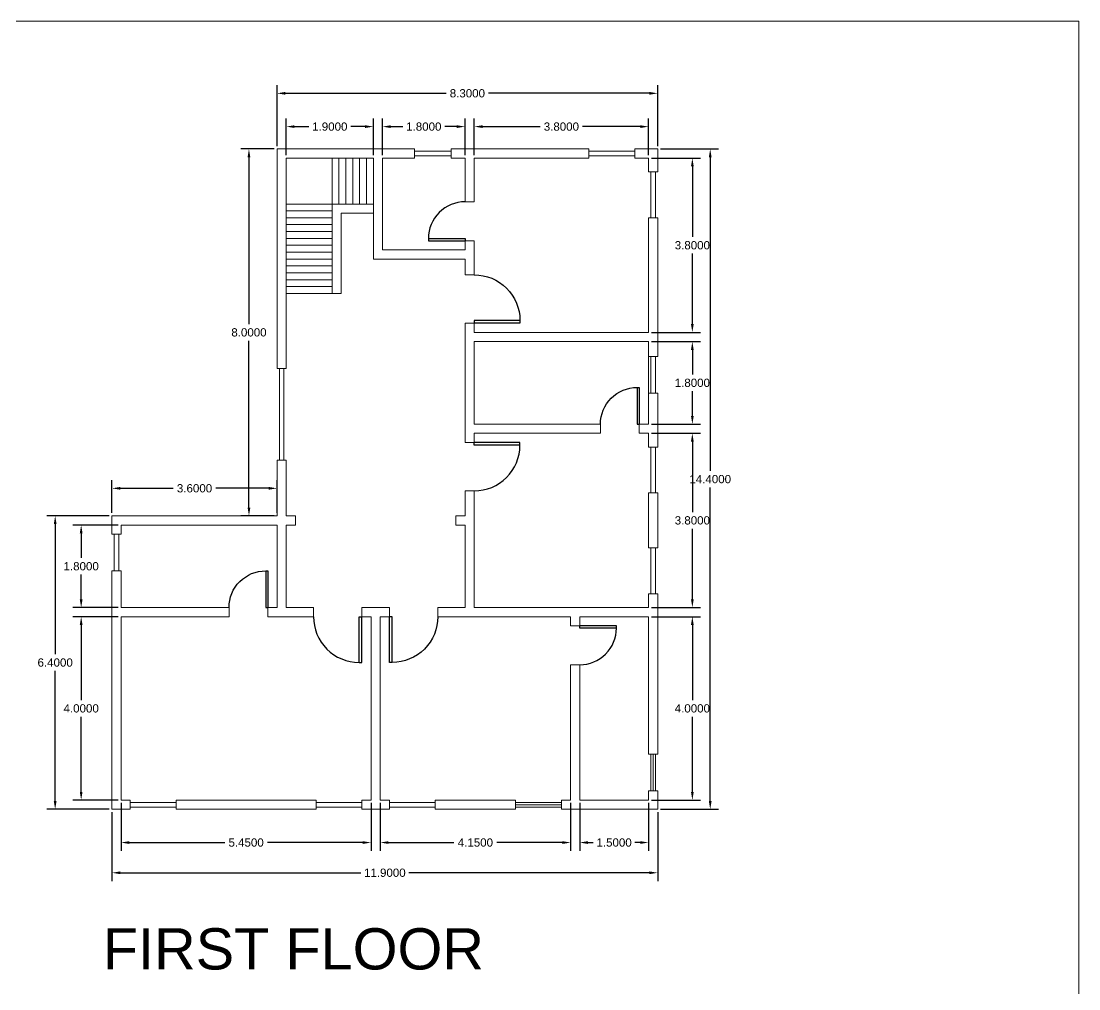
# Model space of a CAD drawing. Header units: inches. Extents: x -179 to 300, y 123 to 718.
# Drawn here: x -159.86 to -136.79, y 259.44 to 280.54 of the extents above; entities that cross this region are included whole.
import ezdxf

# ---------------------------------------------------------------- set-up
doc = ezdxf.new("R2010")
doc.units = ezdxf.units.IN
doc.header["$MEASUREMENT"] = 0
doc.linetypes.add('ACAD_ISO02W100', pattern=[15, 12, -3])
doc.layers.add('FUR', color=6, linetype='Continuous')
doc.styles.get("Standard").update_dxf_attribs({"font": 'arial.ttf'})
doc.dimstyles.get("Standard").update_dxf_attribs({"dimtxt": 0.18, "dimasz": 0.18, "dimexe": 0.18, "dimexo": 0.0625, "dimgap": 0.09, "dimtad": 0, "dimtih": 1, "dimtoh": 1, "dimdec": 4, "dimzin": 0, "dimdsep": 46, "dimtxsty": 'Standard', "dimcen": 0.09, "dimadec": 0, "dimazin": 0, "dimtfac": 1, "dimtdec": 4, "dimtofl": 0, "dimtmove": 0, "dimatfit": 3, "dimfxl": 1, "dimtolj": 1, "dimtzin": 0, "dimarcsym": 0})

# ---------------------------------------------------------------- blocks, each defined once
blk = doc.blocks.new('DESK4')
at = {"color": 0}
for p, q in [((0, 1), (-0.06, 1)), ((0, 0), (-0.06, 0))]:
    blk.add_line(p, q, dxfattribs=at)
blk.add_lwpolyline([(-0.06, 1), (-0.06, 0)], dxfattribs=at)
blk.add_lwpolyline([(1, 0, 0.414214), (0, 1), (0, 0)], format="xyb", dxfattribs=at)
blk = doc.blocks.new('*D72')
at = {"color": 0, "linetype": 'ACAD_ISO02W100', "lineweight": -2, "transparency": 16777216}
for p, q in [((-149.978, 277.616), (-149.978, 278.421)), ((-146.178, 277.616), (-146.178, 278.421)), ((-149.798, 278.241), (-148.541, 278.241)), ((-146.358, 278.241), (-147.615, 278.241))]:
    blk.add_line(p, q, dxfattribs=at)
at = {"color": 0, "linetype": 'ACAD_ISO02W100', "lineweight": 100, "transparency": 16777216}
for points in [[(-149.798, 278.271), (-149.798, 278.211), (-149.978, 278.241)], [(-146.358, 278.271), (-146.358, 278.211), (-146.178, 278.241)]]:
    blk.add_solid(points, dxfattribs=at)
at = {"layer": 'Defpoints', "color": 0, "linetype": 'ACAD_ISO02W100', "lineweight": 100, "transparency": 16777216}
for p in [(-149.978, 278.241), (-149.978, 277.553), (-146.178, 277.553)]:
    blk.add_point(p, dxfattribs=at)
at = {"color": 0, "linetype": 'ACAD_ISO02W100', "lineweight": 0, "transparency": 16777216, "insert": (-148.078, 278.241), "char_height": 0.18, "attachment_point": 5}
blk.add_mtext('\\A1;3.8000', dxfattribs=at)
blk = doc.blocks.new('*D73')
at = {"color": 0, "linetype": 'ACAD_ISO02W100', "lineweight": -2, "transparency": 16777216}
for p, q in [((-151.978, 277.616), (-151.978, 278.421)), ((-150.178, 277.616), (-150.178, 278.421)), ((-151.798, 278.241), (-151.533, 278.241)), ((-150.358, 278.241), (-150.623, 278.241))]:
    blk.add_line(p, q, dxfattribs=at)
at = {"color": 0, "linetype": 'ACAD_ISO02W100', "lineweight": 100, "transparency": 16777216}
for points in [[(-151.798, 278.271), (-151.798, 278.211), (-151.978, 278.241)], [(-150.358, 278.271), (-150.358, 278.211), (-150.178, 278.241)]]:
    blk.add_solid(points, dxfattribs=at)
at = {"layer": 'Defpoints', "color": 0, "linetype": 'ACAD_ISO02W100', "lineweight": 100, "transparency": 16777216}
for p in [(-151.978, 278.241), (-151.978, 277.553), (-150.178, 277.553)]:
    blk.add_point(p, dxfattribs=at)
at = {"color": 0, "linetype": 'ACAD_ISO02W100', "lineweight": 0, "transparency": 16777216, "insert": (-151.078, 278.241), "char_height": 0.18, "attachment_point": 5}
blk.add_mtext('\\A1;1.8000', dxfattribs=at)
blk = doc.blocks.new('*D74')
at = {"color": 0, "linetype": 'ACAD_ISO02W100', "lineweight": -2, "transparency": 16777216}
for p, q in [((-154.078, 277.616), (-154.078, 278.421)), ((-152.178, 277.616), (-152.178, 278.421)), ((-153.898, 278.241), (-153.583, 278.241)), ((-152.358, 278.241), (-152.673, 278.241))]:
    blk.add_line(p, q, dxfattribs=at)
at = {"color": 0, "linetype": 'ACAD_ISO02W100', "lineweight": 100, "transparency": 16777216}
for points in [[(-153.898, 278.271), (-153.898, 278.211), (-154.078, 278.241)], [(-152.358, 278.271), (-152.358, 278.211), (-152.178, 278.241)]]:
    blk.add_solid(points, dxfattribs=at)
at = {"layer": 'Defpoints', "color": 0, "linetype": 'ACAD_ISO02W100', "lineweight": 100, "transparency": 16777216}
for p in [(-154.078, 278.241), (-154.078, 277.553), (-152.178, 277.553)]:
    blk.add_point(p, dxfattribs=at)
at = {"color": 0, "linetype": 'ACAD_ISO02W100', "lineweight": 0, "transparency": 16777216, "insert": (-153.128, 278.241), "char_height": 0.18, "attachment_point": 5}
blk.add_mtext('\\A1;1.9000', dxfattribs=at)
blk = doc.blocks.new('*D75')
at = {"color": 0, "linetype": 'ACAD_ISO02W100', "lineweight": -2, "transparency": 16777216}
for p, q in [((-146.116, 277.553), (-145.042, 277.553)), ((-145.222, 277.373), (-145.222, 275.835)), ((-145.222, 273.933), (-145.222, 275.471)), ((-146.116, 273.753), (-145.042, 273.753))]:
    blk.add_line(p, q, dxfattribs=at)
at = {"color": 0, "linetype": 'ACAD_ISO02W100', "lineweight": 100, "transparency": 16777216}
for points in [[(-145.252, 277.373), (-145.192, 277.373), (-145.222, 277.553)], [(-145.252, 273.933), (-145.192, 273.933), (-145.222, 273.753)]]:
    blk.add_solid(points, dxfattribs=at)
at = {"layer": 'Defpoints', "color": 0, "linetype": 'ACAD_ISO02W100', "lineweight": 100, "transparency": 16777216}
for p in [(-146.178, 277.553), (-146.178, 273.753), (-145.222, 273.753)]:
    blk.add_point(p, dxfattribs=at)
at = {"color": 0, "linetype": 'ACAD_ISO02W100', "lineweight": 0, "transparency": 16777216, "insert": (-145.222, 275.653), "char_height": 0.18, "attachment_point": 5}
blk.add_mtext('\\A1;3.8000', dxfattribs=at)
blk = doc.blocks.new('*D76')
at = {"color": 0, "linetype": 'ACAD_ISO02W100', "lineweight": -2, "transparency": 16777216}
for p, q in [((-146.116, 273.553), (-145.042, 273.553)), ((-145.222, 273.373), (-145.222, 272.835)), ((-145.222, 271.933), (-145.222, 272.471)), ((-146.116, 271.753), (-145.042, 271.753))]:
    blk.add_line(p, q, dxfattribs=at)
at = {"color": 0, "linetype": 'ACAD_ISO02W100', "lineweight": 100, "transparency": 16777216}
for points in [[(-145.252, 273.373), (-145.192, 273.373), (-145.222, 273.553)], [(-145.252, 271.933), (-145.192, 271.933), (-145.222, 271.753)]]:
    blk.add_solid(points, dxfattribs=at)
at = {"layer": 'Defpoints', "color": 0, "linetype": 'ACAD_ISO02W100', "lineweight": 100, "transparency": 16777216}
for p in [(-146.178, 273.553), (-146.178, 271.753), (-145.222, 271.753)]:
    blk.add_point(p, dxfattribs=at)
at = {"color": 0, "linetype": 'ACAD_ISO02W100', "lineweight": 0, "transparency": 16777216, "insert": (-145.222, 272.653), "char_height": 0.18, "attachment_point": 5}
blk.add_mtext('\\A1;1.8000', dxfattribs=at)
blk = doc.blocks.new('*D77')
at = {"color": 0, "linetype": 'ACAD_ISO02W100', "lineweight": -2, "transparency": 16777216}
for p, q in [((-146.116, 271.553), (-145.042, 271.553)), ((-145.222, 271.373), (-145.222, 269.835)), ((-145.222, 267.933), (-145.222, 269.471)), ((-146.116, 267.753), (-145.042, 267.753))]:
    blk.add_line(p, q, dxfattribs=at)
at = {"color": 0, "linetype": 'ACAD_ISO02W100', "lineweight": 100, "transparency": 16777216}
for points in [[(-145.252, 271.373), (-145.192, 271.373), (-145.222, 271.553)], [(-145.252, 267.933), (-145.192, 267.933), (-145.222, 267.753)]]:
    blk.add_solid(points, dxfattribs=at)
at = {"layer": 'Defpoints', "color": 0, "linetype": 'ACAD_ISO02W100', "lineweight": 100, "transparency": 16777216}
for p in [(-146.178, 271.553), (-146.178, 267.753), (-145.222, 267.753)]:
    blk.add_point(p, dxfattribs=at)
at = {"color": 0, "linetype": 'ACAD_ISO02W100', "lineweight": 0, "transparency": 16777216, "insert": (-145.222, 269.653), "char_height": 0.18, "attachment_point": 5}
blk.add_mtext('\\A1;3.8000', dxfattribs=at)
blk = doc.blocks.new('*D78')
at = {"color": 0, "linetype": 'ACAD_ISO02W100', "lineweight": -2, "transparency": 16777216}
for p, q in [((-146.116, 267.553), (-145.042, 267.553)), ((-145.222, 267.373), (-145.222, 265.735)), ((-145.222, 263.733), (-145.222, 265.371)), ((-146.116, 263.553), (-145.042, 263.553))]:
    blk.add_line(p, q, dxfattribs=at)
at = {"color": 0, "linetype": 'ACAD_ISO02W100', "lineweight": 100, "transparency": 16777216}
for points in [[(-145.252, 267.373), (-145.192, 267.373), (-145.222, 267.553)], [(-145.252, 263.733), (-145.192, 263.733), (-145.222, 263.553)]]:
    blk.add_solid(points, dxfattribs=at)
at = {"layer": 'Defpoints', "color": 0, "linetype": 'ACAD_ISO02W100', "lineweight": 100, "transparency": 16777216}
for p in [(-146.178, 267.553), (-146.178, 263.553), (-145.222, 263.553)]:
    blk.add_point(p, dxfattribs=at)
at = {"color": 0, "linetype": 'ACAD_ISO02W100', "lineweight": 0, "transparency": 16777216, "insert": (-145.222, 265.553), "char_height": 0.18, "attachment_point": 5}
blk.add_mtext('\\A1;4.0000', dxfattribs=at)
blk = doc.blocks.new('*D79')
at = {"color": 0, "linetype": 'ACAD_ISO02W100', "lineweight": -2, "transparency": 16777216}
for p, q in [((-147.678, 263.491), (-147.678, 262.448)), ((-146.178, 263.491), (-146.178, 262.448)), ((-147.498, 262.628), (-147.383, 262.628)), ((-146.358, 262.628), (-146.473, 262.628))]:
    blk.add_line(p, q, dxfattribs=at)
at = {"color": 0, "linetype": 'ACAD_ISO02W100', "lineweight": 100, "transparency": 16777216}
for points in [[(-147.498, 262.658), (-147.498, 262.598), (-147.678, 262.628)], [(-146.358, 262.658), (-146.358, 262.598), (-146.178, 262.628)]]:
    blk.add_solid(points, dxfattribs=at)
at = {"layer": 'Defpoints', "color": 0, "linetype": 'ACAD_ISO02W100', "lineweight": 100, "transparency": 16777216}
for p in [(-147.678, 263.553), (-146.178, 263.553), (-147.678, 262.628)]:
    blk.add_point(p, dxfattribs=at)
at = {"color": 0, "linetype": 'ACAD_ISO02W100', "lineweight": 0, "transparency": 16777216, "insert": (-146.928, 262.628), "char_height": 0.18, "attachment_point": 5}
blk.add_mtext('\\A1;1.5000', dxfattribs=at)
blk = doc.blocks.new('*D80')
at = {"color": 0, "linetype": 'ACAD_ISO02W100', "lineweight": -2, "transparency": 16777216}
for p, q in [((-152.028, 263.491), (-152.028, 262.448)), ((-147.878, 263.491), (-147.878, 262.448)), ((-151.848, 262.628), (-150.42, 262.628)), ((-148.058, 262.628), (-149.486, 262.628))]:
    blk.add_line(p, q, dxfattribs=at)
at = {"color": 0, "linetype": 'ACAD_ISO02W100', "lineweight": 100, "transparency": 16777216}
for points in [[(-151.848, 262.658), (-151.848, 262.598), (-152.028, 262.628)], [(-148.058, 262.658), (-148.058, 262.598), (-147.878, 262.628)]]:
    blk.add_solid(points, dxfattribs=at)
at = {"layer": 'Defpoints', "color": 0, "linetype": 'ACAD_ISO02W100', "lineweight": 100, "transparency": 16777216}
for p in [(-152.028, 263.553), (-147.878, 263.553), (-152.028, 262.628)]:
    blk.add_point(p, dxfattribs=at)
at = {"color": 0, "linetype": 'ACAD_ISO02W100', "lineweight": 0, "transparency": 16777216, "insert": (-149.953, 262.628), "char_height": 0.18, "attachment_point": 5}
blk.add_mtext('\\A1;4.1500', dxfattribs=at)
blk = doc.blocks.new('*D81')
at = {"color": 0, "linetype": 'ACAD_ISO02W100', "lineweight": -2, "transparency": 16777216}
for p, q in [((-157.678, 263.491), (-157.678, 262.448)), ((-152.228, 263.491), (-152.228, 262.448)), ((-157.498, 262.628), (-155.416, 262.628)), ((-152.408, 262.628), (-154.49, 262.628))]:
    blk.add_line(p, q, dxfattribs=at)
at = {"color": 0, "linetype": 'ACAD_ISO02W100', "lineweight": 100, "transparency": 16777216}
for points in [[(-157.498, 262.658), (-157.498, 262.598), (-157.678, 262.628)], [(-152.408, 262.658), (-152.408, 262.598), (-152.228, 262.628)]]:
    blk.add_solid(points, dxfattribs=at)
at = {"layer": 'Defpoints', "color": 0, "linetype": 'ACAD_ISO02W100', "lineweight": 100, "transparency": 16777216}
for p in [(-157.678, 263.553), (-152.228, 263.553), (-157.678, 262.628)]:
    blk.add_point(p, dxfattribs=at)
at = {"color": 0, "linetype": 'ACAD_ISO02W100', "lineweight": 0, "transparency": 16777216, "insert": (-154.953, 262.628), "char_height": 0.18, "attachment_point": 5}
blk.add_mtext('\\A1;5.4500', dxfattribs=at)
blk = doc.blocks.new('*D82')
at = {"color": 0, "linetype": 'ACAD_ISO02W100', "lineweight": -2, "transparency": 16777216}
for p, q in [((-157.741, 267.553), (-158.73, 267.553)), ((-158.55, 267.373), (-158.55, 265.735)), ((-158.55, 263.733), (-158.55, 265.371)), ((-157.741, 263.553), (-158.73, 263.553))]:
    blk.add_line(p, q, dxfattribs=at)
at = {"color": 0, "linetype": 'ACAD_ISO02W100', "lineweight": 100, "transparency": 16777216}
for points in [[(-158.58, 267.373), (-158.52, 267.373), (-158.55, 267.553)], [(-158.58, 263.733), (-158.52, 263.733), (-158.55, 263.553)]]:
    blk.add_solid(points, dxfattribs=at)
at = {"layer": 'Defpoints', "color": 0, "linetype": 'ACAD_ISO02W100', "lineweight": 100, "transparency": 16777216}
for p in [(-157.678, 267.553), (-158.55, 263.553), (-157.678, 263.553)]:
    blk.add_point(p, dxfattribs=at)
at = {"color": 0, "linetype": 'ACAD_ISO02W100', "lineweight": 0, "transparency": 16777216, "insert": (-158.55, 265.553), "char_height": 0.18, "attachment_point": 5}
blk.add_mtext('\\A1;4.0000', dxfattribs=at)
blk = doc.blocks.new('*D83')
at = {"color": 0, "linetype": 'ACAD_ISO02W100', "lineweight": -2, "transparency": 16777216}
for p, q in [((-157.741, 269.553), (-158.73, 269.553)), ((-158.55, 269.373), (-158.55, 268.835)), ((-158.55, 267.933), (-158.55, 268.471)), ((-157.741, 267.753), (-158.73, 267.753))]:
    blk.add_line(p, q, dxfattribs=at)
at = {"color": 0, "linetype": 'ACAD_ISO02W100', "lineweight": 100, "transparency": 16777216}
for points in [[(-158.58, 269.373), (-158.52, 269.373), (-158.55, 269.553)], [(-158.58, 267.933), (-158.52, 267.933), (-158.55, 267.753)]]:
    blk.add_solid(points, dxfattribs=at)
at = {"layer": 'Defpoints', "color": 0, "linetype": 'ACAD_ISO02W100', "lineweight": 100, "transparency": 16777216}
for p in [(-157.678, 269.553), (-158.55, 267.753), (-157.678, 267.753)]:
    blk.add_point(p, dxfattribs=at)
at = {"color": 0, "linetype": 'ACAD_ISO02W100', "lineweight": 0, "transparency": 16777216, "insert": (-158.55, 268.653), "char_height": 0.18, "attachment_point": 5}
blk.add_mtext('\\A1;1.8000', dxfattribs=at)
blk = doc.blocks.new('*D44')
at = {"color": 0, "linetype": 'ACAD_ISO02W100', "lineweight": -2, "transparency": 16777216}
for p, q in [((-145.916, 277.753), (-144.652, 277.753)), ((-144.832, 277.573), (-144.832, 270.735)), ((-144.832, 263.533), (-144.832, 270.371)), ((-145.916, 263.353), (-144.652, 263.353))]:
    blk.add_line(p, q, dxfattribs=at)
at = {"color": 0, "linetype": 'ACAD_ISO02W100', "lineweight": 100, "transparency": 16777216}
for points in [[(-144.862, 277.573), (-144.802, 277.573), (-144.832, 277.753)], [(-144.862, 263.533), (-144.802, 263.533), (-144.832, 263.353)]]:
    blk.add_solid(points, dxfattribs=at)
at = {"layer": 'Defpoints', "color": 0, "linetype": 'ACAD_ISO02W100', "lineweight": 100, "transparency": 16777216}
for p in [(-145.978, 277.753), (-145.978, 263.353), (-144.832, 263.353)]:
    blk.add_point(p, dxfattribs=at)
at = {"color": 0, "linetype": 'ACAD_ISO02W100', "lineweight": 0, "transparency": 16777216, "insert": (-144.832, 270.553), "char_height": 0.18, "attachment_point": 5}
blk.add_mtext('\\A1;14.4000', dxfattribs=at)
blk = doc.blocks.new('*D45')
at = {"color": 0, "linetype": 'ACAD_ISO02W100', "lineweight": -2, "transparency": 16777216}
for p, q in [((-157.878, 263.291), (-157.878, 261.789)), ((-145.978, 263.291), (-145.978, 261.789)), ((-157.698, 261.969), (-152.453, 261.969)), ((-146.158, 261.969), (-151.403, 261.969))]:
    blk.add_line(p, q, dxfattribs=at)
at = {"color": 0, "linetype": 'ACAD_ISO02W100', "lineweight": 100, "transparency": 16777216}
for points in [[(-157.698, 261.999), (-157.698, 261.939), (-157.878, 261.969)], [(-146.158, 261.999), (-146.158, 261.939), (-145.978, 261.969)]]:
    blk.add_solid(points, dxfattribs=at)
at = {"layer": 'Defpoints', "color": 0, "linetype": 'ACAD_ISO02W100', "lineweight": 100, "transparency": 16777216}
for p in [(-157.878, 263.353), (-145.978, 263.353), (-157.878, 261.969)]:
    blk.add_point(p, dxfattribs=at)
at = {"color": 0, "linetype": 'ACAD_ISO02W100', "lineweight": 0, "transparency": 16777216, "insert": (-151.928, 261.969), "char_height": 0.18, "attachment_point": 5}
blk.add_mtext('\\A1;11.9000', dxfattribs=at)
blk = doc.blocks.new('*D46')
at = {"color": 0, "linetype": 'ACAD_ISO02W100', "lineweight": -2, "transparency": 16777216}
for p, q in [((-157.941, 269.753), (-159.297, 269.753)), ((-159.117, 269.573), (-159.117, 266.735)), ((-159.117, 263.533), (-159.117, 266.371)), ((-157.941, 263.353), (-159.297, 263.353))]:
    blk.add_line(p, q, dxfattribs=at)
at = {"color": 0, "linetype": 'ACAD_ISO02W100', "lineweight": 100, "transparency": 16777216}
for points in [[(-159.147, 269.573), (-159.087, 269.573), (-159.117, 269.753)], [(-159.147, 263.533), (-159.087, 263.533), (-159.117, 263.353)]]:
    blk.add_solid(points, dxfattribs=at)
at = {"layer": 'Defpoints', "color": 0, "linetype": 'ACAD_ISO02W100', "lineweight": 100, "transparency": 16777216}
for p in [(-159.117, 269.753), (-157.878, 269.753), (-157.878, 263.353)]:
    blk.add_point(p, dxfattribs=at)
at = {"color": 0, "linetype": 'ACAD_ISO02W100', "lineweight": 0, "transparency": 16777216, "insert": (-159.117, 266.553), "char_height": 0.18, "attachment_point": 5}
blk.add_mtext('\\A1;6.4000', dxfattribs=at)
blk = doc.blocks.new('*D47')
at = {"color": 0, "linetype": 'ACAD_ISO02W100', "lineweight": -2, "transparency": 16777216}
for p, q in [((-154.341, 277.753), (-155.071, 277.753)), ((-154.891, 277.573), (-154.891, 273.935)), ((-154.891, 269.933), (-154.891, 273.571)), ((-154.341, 269.753), (-155.071, 269.753))]:
    blk.add_line(p, q, dxfattribs=at)
at = {"color": 0, "linetype": 'ACAD_ISO02W100', "lineweight": 100, "transparency": 16777216}
for points in [[(-154.921, 277.573), (-154.861, 277.573), (-154.891, 277.753)], [(-154.921, 269.933), (-154.861, 269.933), (-154.891, 269.753)]]:
    blk.add_solid(points, dxfattribs=at)
at = {"layer": 'Defpoints', "color": 0, "linetype": 'ACAD_ISO02W100', "lineweight": 100, "transparency": 16777216}
for p in [(-154.891, 277.753), (-154.278, 277.753), (-154.278, 269.753)]:
    blk.add_point(p, dxfattribs=at)
at = {"color": 0, "linetype": 'ACAD_ISO02W100', "lineweight": 0, "transparency": 16777216, "insert": (-154.891, 273.753), "char_height": 0.18, "attachment_point": 5}
blk.add_mtext('\\A1;8.0000', dxfattribs=at)
blk = doc.blocks.new('*D48')
at = {"color": 0, "linetype": 'ACAD_ISO02W100', "lineweight": -2, "transparency": 16777216}
for p, q in [((-157.878, 269.816), (-157.878, 270.533)), ((-157.698, 270.353), (-156.541, 270.353)), ((-154.458, 270.353), (-155.615, 270.353)), ((-154.278, 269.816), (-154.278, 270.533))]:
    blk.add_line(p, q, dxfattribs=at)
at = {"color": 0, "linetype": 'ACAD_ISO02W100', "lineweight": 100, "transparency": 16777216}
for points in [[(-157.698, 270.383), (-157.698, 270.323), (-157.878, 270.353)], [(-154.458, 270.383), (-154.458, 270.323), (-154.278, 270.353)]]:
    blk.add_solid(points, dxfattribs=at)
at = {"layer": 'Defpoints', "color": 0, "linetype": 'ACAD_ISO02W100', "lineweight": 100, "transparency": 16777216}
for p in [(-157.878, 270.353), (-157.878, 269.753), (-154.278, 269.753)]:
    blk.add_point(p, dxfattribs=at)
at = {"color": 0, "linetype": 'ACAD_ISO02W100', "lineweight": 0, "transparency": 16777216, "insert": (-156.078, 270.353), "char_height": 0.18, "attachment_point": 5}
blk.add_mtext('\\A1;3.6000', dxfattribs=at)
blk = doc.blocks.new('*D49')
at = {"color": 0, "linetype": 'ACAD_ISO02W100', "lineweight": -2, "transparency": 16777216}
for p, q in [((-154.278, 277.816), (-154.278, 279.147)), ((-145.978, 277.816), (-145.978, 279.147)), ((-154.098, 278.967), (-150.592, 278.967)), ((-146.158, 278.967), (-149.665, 278.967))]:
    blk.add_line(p, q, dxfattribs=at)
at = {"color": 0, "linetype": 'ACAD_ISO02W100', "lineweight": 100, "transparency": 16777216}
for points in [[(-154.098, 278.997), (-154.098, 278.937), (-154.278, 278.967)], [(-146.158, 278.997), (-146.158, 278.937), (-145.978, 278.967)]]:
    blk.add_solid(points, dxfattribs=at)
at = {"layer": 'Defpoints', "color": 0, "linetype": 'ACAD_ISO02W100', "lineweight": 100, "transparency": 16777216}
for p in [(-145.978, 278.967), (-154.278, 277.753), (-145.978, 277.753)]:
    blk.add_point(p, dxfattribs=at)
at = {"color": 0, "linetype": 'ACAD_ISO02W100', "lineweight": 0, "transparency": 16777216, "insert": (-150.128, 278.967), "char_height": 0.18, "attachment_point": 5}
blk.add_mtext('\\A1;8.3000', dxfattribs=at)

msp = doc.modelspace()

# ---------------------------------------------------------------- linework, layer by layer
at = {"color": 40, "lineweight": 0, "true_color": 0xf8d731}
for p, q in [((-154.27808, 272.96516), (-154.27808, 277.75317)), ((-154.27808, 277.75317), (-151.27808, 277.75317)), ((-150.47808, 277.75317), (-147.47808, 277.75317)), ((-146.47808, 277.75317), (-145.97808, 277.75317)), ((-145.97808, 277.75317), (-145.97808, 277.25317)), ((-151.27808, 277.70317), (-150.47808, 277.70317)), ((-151.27808, 277.60317), (-150.47808, 277.60317)), ((-147.47808, 277.70317), (-146.47808, 277.70317)), ((-147.47808, 277.60317), (-146.47808, 277.60317)), ((-146.12808, 277.25317), (-146.12808, 276.25317)), ((-146.02808, 277.25317), (-146.02808, 276.25317)), ((-145.97808, 276.25317), (-145.97808, 273.22546)), ((-150.17808, 275.00893), (-149.97808, 275.00893)), ((-149.97808, 273.95317), (-150.17808, 273.95317)), ((-146.12808, 273.22546), (-146.12808, 272.42546)), ((-146.02808, 273.22546), (-146.02808, 272.42546)), ((-154.22808, 270.96516), (-154.22808, 272.96516)), ((-154.12808, 270.96516), (-154.12808, 272.96516)), ((-145.97808, 272.42546), (-145.97808, 271.25317)), ((-149.97808, 271.35317), (-150.17808, 271.35317)), ((-146.12808, 271.25317), (-146.12808, 270.25317)), ((-146.02808, 271.25317), (-146.02808, 270.25317)), ((-154.27808, 269.75317), (-154.27808, 270.96516)), ((-145.97808, 270.25317), (-145.97808, 269.05317)), ((-157.87808, 269.75317), (-154.27808, 269.75317)), ((-146.12808, 269.05317), (-146.12808, 268.05317)), ((-146.02808, 269.05317), (-146.02808, 268.05317)), ((-145.97808, 268.05317), (-145.97808, 264.55317)), ((-153.48384, 267.55317), (-153.48384, 267.75317)), ((-150.77232, 267.55317), (-150.77232, 267.75317)), ((-146.12808, 264.55317), (-146.12808, 263.75317)), ((-146.07808, 264.55317), (-146.07808, 263.75317)), ((-146.02808, 264.55317), (-146.02808, 263.75317)), ((-145.97808, 263.75317), (-145.97808, 263.35317))]:
    msp.add_line(p, q, dxfattribs=at)
at = {"color": 40, "linetype": 'ACAD_ISO02W100', "lineweight": 0, "true_color": 0xf8d731}
for p, q in [((-151.27808, 277.55317), (-151.27808, 277.75317)), ((-150.47808, 277.55317), (-150.47808, 277.75317)), ((-147.47808, 277.55317), (-147.47808, 277.75317)), ((-146.47808, 277.55317), (-146.47808, 277.75317)), ((-146.17808, 277.25317), (-145.97808, 277.25317)), ((-150.17808, 276.60117), (-149.97808, 276.60117)), ((-146.17808, 276.25317), (-145.97808, 276.25317)), ((-150.17808, 275.75317), (-149.97808, 275.75317)), ((-146.17808, 273.22546), (-145.97808, 273.22546)), ((-154.27808, 272.96516), (-154.07808, 272.96516)), ((-146.17808, 272.42546), (-145.97808, 272.42546)), ((-147.22608, 271.75317), (-147.22608, 271.55317)), ((-146.37808, 271.55317), (-146.37808, 271.75317)), ((-146.37808, 271.75317), (-146.37808, 271.55317)), ((-146.17808, 271.25317), (-145.97808, 271.25317)), ((-154.27808, 270.96516), (-154.07808, 270.96516)), ((-149.97808, 270.29741), (-150.17808, 270.29741)), ((-146.17808, 270.25317), (-145.97808, 270.25317)), ((-157.87808, 269.75317), (-157.87808, 269.35317)), ((-157.67808, 269.35317), (-157.87808, 269.35317)), ((-146.17808, 269.05317), (-145.97808, 269.05317)), ((-157.87808, 268.55317), (-157.87808, 263.35317)), ((-157.67808, 268.55317), (-157.87808, 268.55317)), ((-146.17808, 268.05317), (-145.97808, 268.05317)), ((-155.32608, 267.75317), (-155.32608, 267.55317)), ((-154.47808, 267.75317), (-154.47808, 267.55317)), ((-152.42808, 267.55317), (-152.42808, 267.75317)), ((-151.82808, 267.55317), (-151.82808, 267.75317)), ((-147.87808, 267.35317), (-147.67808, 267.35317)), ((-147.67808, 266.50517), (-147.87808, 266.50517)), ((-146.17808, 264.55317), (-145.97808, 264.55317)), ((-146.17808, 263.75317), (-145.97808, 263.75317)), ((-157.47808, 263.55317), (-157.47808, 263.35317)), ((-156.47808, 263.55317), (-156.47808, 263.35317)), ((-153.42808, 263.55317), (-153.42808, 263.35317)), ((-152.42808, 263.55317), (-152.42808, 263.35317)), ((-151.82808, 263.55317), (-151.82808, 263.35317)), ((-150.82808, 263.55317), (-150.82808, 263.35317)), ((-149.07808, 263.55317), (-149.07808, 263.35317)), ((-148.07808, 263.55317), (-148.07808, 263.35317)), ((-157.47808, 263.35317), (-157.87808, 263.35317)), ((-153.42808, 263.35317), (-156.47808, 263.35317)), ((-151.82808, 263.35317), (-152.42808, 263.35317)), ((-149.07808, 263.35317), (-150.82808, 263.35317)), ((-145.97808, 263.35317), (-148.07808, 263.35317))]:
    msp.add_line(p, q, dxfattribs=at)
at = {"lineweight": 0}
for p, q in [((-154.07808, 277.55317), (-154.07808, 276.55317)), ((-152.17808, 277.55317), (-154.07808, 277.55317)), ((-153.07808, 277.55317), (-153.07808, 274.60317)), ((-152.92808, 277.55317), (-152.92808, 276.55317)), ((-152.77808, 277.55317), (-152.77808, 276.55317)), ((-152.62808, 277.55317), (-152.62808, 276.55317)), ((-152.47808, 277.55317), (-152.47808, 276.55317)), ((-152.32808, 277.55317), (-152.32808, 276.55317)), ((-151.97808, 277.55317), (-151.97808, 275.55317)), ((-151.97808, 277.55317), (-151.97808, 275.55317)), ((-150.47808, 277.55317), (-150.17808, 277.55317)), ((-150.17808, 277.55317), (-150.17808, 276.60117)), ((-149.97808, 277.55317), (-147.47808, 277.55317)), ((-149.97808, 277.55317), (-149.97808, 276.60117)), ((-146.47808, 277.55317), (-146.17808, 277.55317)), ((-146.17808, 277.55317), (-146.17808, 277.25317)), ((-154.07808, 276.55317), (-154.07808, 274.15317)), ((-152.17808, 276.55317), (-154.07808, 276.55317)), ((-153.07808, 276.40317), (-154.07808, 276.40317)), ((-152.17808, 276.35317), (-152.87808, 276.35317)), ((-152.87808, 276.35317), (-152.87808, 274.60317)), ((-153.07808, 276.25317), (-154.07808, 276.25317)), ((-153.07808, 276.10317), (-154.07808, 276.10317)), ((-146.17808, 276.25317), (-146.17808, 273.75317)), ((-153.07808, 275.95317), (-154.07808, 275.95317)), ((-153.07808, 275.80317), (-154.07808, 275.80317)), ((-153.07808, 275.65317), (-154.07808, 275.65317)), ((-150.17808, 275.80117), (-150.17808, 275.55317)), ((-149.97808, 275.75317), (-149.97808, 275.00893)), ((-153.07808, 275.50317), (-154.07808, 275.50317)), ((-151.97808, 275.55317), (-150.17808, 275.55317)), ((-153.07808, 275.35317), (-154.07808, 275.35317)), ((-153.07808, 275.20317), (-154.07808, 275.20317)), ((-152.17808, 275.35317), (-150.17808, 275.35317)), ((-150.17808, 275.35317), (-150.17808, 275.00893)), ((-153.07808, 275.05317), (-154.07808, 275.05317)), ((-153.07808, 274.90317), (-154.07808, 274.90317)), ((-153.07808, 274.75317), (-154.07808, 274.75317)), ((-152.97808, 274.60317), (-154.07808, 274.60317)), ((-152.87808, 274.60317), (-154.07808, 274.60317)), ((-154.07808, 274.15317), (-154.07808, 272.96516)), ((-150.17808, 273.95317), (-150.17808, 271.35317)), ((-149.97808, 274.01293), (-149.97808, 273.75317)), ((-149.97808, 273.75317), (-146.17808, 273.75317)), ((-149.97808, 273.55317), (-146.17808, 273.55317)), ((-149.97808, 271.75317), (-149.97808, 273.55317)), ((-146.17808, 273.55317), (-146.17808, 271.75317)), ((-147.22608, 271.75317), (-149.97808, 271.75317)), ((-146.17808, 271.75317), (-146.42608, 271.75317)), ((-147.22608, 271.55317), (-149.97808, 271.55317)), ((-149.97808, 271.55317), (-149.97808, 271.29341)), ((-146.17808, 271.55317), (-146.37808, 271.55317)), ((-146.17808, 271.55317), (-146.17808, 271.25317)), ((-154.07808, 270.96516), (-154.07808, 269.75317)), ((-150.17808, 270.29741), (-150.17808, 269.75317)), ((-149.97808, 270.29741), (-149.97808, 267.75317)), ((-146.17808, 270.25317), (-146.17808, 269.05317)), ((-154.07808, 269.75317), (-153.87808, 269.75317)), ((-153.87808, 269.75317), (-153.87808, 269.55317)), ((-150.37808, 269.75317), (-150.37808, 269.55317)), ((-150.17808, 269.75317), (-150.37808, 269.75317)), ((-154.27808, 269.55317), (-157.67808, 269.55317)), ((-153.87808, 269.55317), (-154.07808, 269.55317)), ((-150.37808, 269.55317), (-150.17808, 269.55317)), ((-150.17808, 269.55317), (-150.17808, 267.75317)), ((-146.17808, 268.05317), (-146.17808, 267.75317)), ((-149.97808, 267.75317), (-146.17808, 267.75317)), ((-147.87808, 267.55317), (-147.87808, 267.35317)), ((-147.67808, 267.55317), (-147.67808, 267.30517)), ((-146.17808, 267.55317), (-146.17808, 264.55317)), ((-147.87808, 266.50517), (-147.87808, 263.55317)), ((-147.67808, 266.50517), (-147.67808, 263.55317)), ((-146.17808, 263.75317), (-146.17808, 263.55317))]:
    msp.add_line(p, q, dxfattribs=at)
at = {"linetype": 'ACAD_ISO02W100', "lineweight": 0}
for p, q in [((-152.17808, 275.35317), (-152.17808, 277.55317)), ((-151.27808, 277.55317), (-151.97808, 277.55317)), ((-157.67808, 269.55317), (-157.67808, 269.35317)), ((-154.27808, 269.55317), (-154.27808, 267.75317)), ((-154.07808, 269.55317), (-154.07808, 267.75317)), ((-157.82808, 269.35317), (-157.82808, 268.55317)), ((-157.72808, 269.35317), (-157.72808, 268.55317)), ((-157.67808, 268.55317), (-157.67808, 267.75317)), ((-155.32608, 267.75317), (-157.67808, 267.75317)), ((-154.27808, 267.75317), (-154.52608, 267.75317)), ((-153.48384, 267.75317), (-154.07808, 267.75317)), ((-154.07808, 267.75317), (-153.48384, 267.75317)), ((-154.07808, 267.75317), (-153.48384, 267.75317)), ((-151.82808, 267.75317), (-152.42808, 267.75317)), ((-152.42808, 267.75317), (-152.12808, 267.75317)), ((-150.17808, 267.75317), (-150.77232, 267.75317)), ((-155.32608, 267.55317), (-157.67808, 267.55317)), ((-157.67808, 267.55317), (-157.67808, 263.55317)), ((-153.48384, 267.55317), (-154.47808, 267.55317)), ((-152.22808, 267.55317), (-152.48784, 267.55317)), ((-152.22808, 267.55317), (-152.22808, 263.55317)), ((-151.76832, 267.55317), (-152.02808, 267.55317)), ((-152.02808, 267.55317), (-152.02808, 263.55317)), ((-147.87808, 267.55317), (-150.77232, 267.55317)), ((-146.17808, 267.55317), (-147.67808, 267.55317)), ((-157.47808, 263.55317), (-157.67808, 263.55317)), ((-156.47808, 263.50317), (-157.47808, 263.50317)), ((-153.42808, 263.55317), (-156.47808, 263.55317)), ((-152.42808, 263.50317), (-153.42808, 263.50317)), ((-152.22808, 263.55317), (-152.42808, 263.55317)), ((-151.82808, 263.55317), (-152.02808, 263.55317)), ((-150.82808, 263.50317), (-151.82808, 263.50317)), ((-149.07808, 263.55317), (-150.82808, 263.55317)), ((-148.07808, 263.50317), (-149.07808, 263.50317)), ((-148.07808, 263.45317), (-149.07808, 263.45317)), ((-148.07808, 263.55317), (-147.87808, 263.55317)), ((-146.17808, 263.55317), (-147.67808, 263.55317)), ((-156.47808, 263.40317), (-157.47808, 263.40317)), ((-152.42808, 263.40317), (-153.42808, 263.40317)), ((-150.82808, 263.40317), (-151.82808, 263.40317)), ((-148.07808, 263.40317), (-149.07808, 263.40317))]:
    msp.add_line(p, q, dxfattribs=at)
at = {"color": 177, "linetype": 'ACAD_ISO02W100', "lineweight": 0, "true_color": 0x293189}
msp.add_line((-157.67808, 267.55317), (-157.17808, 267.55317), dxfattribs=at)
at = {"lineweight": 0}
msp.add_lwpolyline([(-179.08918, 280.54102), (-136.79342, 280.54102), (-136.79342, 258.09039), (-179.08918, 258.09039)], close=True, dxfattribs=at)

# ---------------------------------------------------------------- block references
at = {"layer": 'FUR', "color": 40, "lineweight": 0, "true_color": 0xf8d731}
for p, xscale, yscale, zscale, rotation in [((-150.17808, 275.80117), 0.8, 0.8, 0.8, 90), ((-149.97808, 274.01293), -0.99599986897069, 0.99599986897069, 0.99599986897069, 270), ((-149.97808, 271.29341), 0.99599986897069, 0.99599986897069, 0.99599986897069, 270), ((-152.48784, 267.55317), 0.99599986897069, 0.99599986897069, 0.99599986897069, 180), ((-151.76832, 267.55317), -0.99599986897069, 0.99599986897069, 0.99599986897069, 180), ((-147.67808, 267.30517), 0.8, 0.8, 0.8, 270)]:
    msp.add_blockref('DESK4', p, dxfattribs=dict(at, xscale=xscale, yscale=yscale, zscale=zscale, rotation=rotation))
at = {"layer": 'FUR', "color": 40, "lineweight": 0, "true_color": 0xf8d731, "xscale": -0.8, "yscale": 0.8, "zscale": 0.8}
for p in [(-146.42608, 271.75317), (-154.52608, 267.75317)]:
    msp.add_blockref('DESK4', p, dxfattribs=at)

# ---------------------------------------------------------------- texts
at = {"lineweight": 0, "insert": (-158.07709, 260.75977), "char_height": 0.9, "attachment_point": 1}
msp.add_mtext_dynamic_manual_height_columns('FIRST FLOOR', width=10.9522853, gutter_width=1, heights=[0], dxfattribs=at)

# ---------------------------------------------------------------- dimensions: what is measured, and where the dimension line sits
at = {"color": 2, "linetype": 'ACAD_ISO02W100', "lineweight": 0}
for base, p1, p2, picture, middle in [((-145.97808, 278.96686), (-154.27808, 277.75317), (-145.97808, 277.75317), '*D49', (-150.12808, 278.96686)), ((-157.87808, 270.35328), (-154.27808, 269.75317), (-157.87808, 269.75317), '*D48', (-156.07808, 270.35328)), ((-157.87808, 261.96863), (-145.97808, 263.35317), (-157.87808, 263.35317), '*D45', (-151.92808, 261.96863))]:
    dim = msp.add_linear_dim(base=base, p1=p1, p2=p2, dimstyle='Standard', dxfattribs=at)
    dim.commit()
    dim.dimension.update_dxf_attribs({"geometry": picture, "text_midpoint": middle})
at = {"color": 1, "linetype": 'ACAD_ISO02W100', "lineweight": 0}
for base, p1, p2, picture, middle in [((-154.07808, 278.2411), (-152.17808, 277.55317), (-154.07808, 277.55317), '*D74', (-153.12808, 278.2411)), ((-151.97808, 278.2411), (-150.17808, 277.55317), (-151.97808, 277.55317), '*D73', (-151.07808, 278.2411)), ((-149.97808, 278.2411), (-146.17808, 277.55317), (-149.97808, 277.55317), '*D72', (-148.07808, 278.2411)), ((-157.67808, 262.62801), (-152.22808, 263.55317), (-157.67808, 263.55317), '*D81', (-154.95308, 262.62801)), ((-152.02808, 262.62801), (-147.87808, 263.55317), (-152.02808, 263.55317), '*D80', (-149.95308, 262.62801)), ((-147.67808, 262.62801), (-146.17808, 263.55317), (-147.67808, 263.55317), '*D79', (-146.92808, 262.62801))]:
    dim = msp.add_linear_dim(base=base, p1=p1, p2=p2, dimstyle='Standard', dxfattribs=at)
    dim.commit()
    dim.dimension.update_dxf_attribs({"geometry": picture, "text_midpoint": middle})
at = {"color": 2, "linetype": 'ACAD_ISO02W100', "lineweight": 0}
for base, p1, p2, picture, middle in [((-154.89102, 277.75317), (-154.27808, 269.75317), (-154.27808, 277.75317), '*D47', (-154.89102, 273.75317)), ((-144.83215, 263.35317), (-145.97808, 277.75317), (-145.97808, 263.35317), '*D44', (-144.83215, 270.55317)), ((-159.11685, 269.75317), (-157.87808, 263.35317), (-157.87808, 269.75317), '*D46', (-159.11685, 266.55317))]:
    dim = msp.add_linear_dim(base=base, p1=p1, p2=p2, angle=90, dimstyle='Standard', dxfattribs=at)
    dim.commit()
    dim.dimension.update_dxf_attribs({"geometry": picture, "text_midpoint": middle})
at = {"color": 1, "linetype": 'ACAD_ISO02W100', "lineweight": 0}
for base, p1, p2, picture, middle in [((-145.22248, 273.75317), (-146.17808, 277.55317), (-146.17808, 273.75317), '*D75', (-145.22248, 275.65317)), ((-145.22248, 271.75317), (-146.17808, 273.55317), (-146.17808, 271.75317), '*D76', (-145.22248, 272.65317)), ((-145.22248, 267.75317), (-146.17808, 271.55317), (-146.17808, 267.75317), '*D77', (-145.22248, 269.65317)), ((-158.54993, 267.75317), (-157.67808, 269.55317), (-157.67808, 267.75317), '*D83', (-158.54993, 268.65317)), ((-158.54993, 263.55317), (-157.67808, 267.55317), (-157.67808, 263.55317), '*D82', (-158.54993, 265.55317)), ((-145.22248, 263.55317), (-146.17808, 267.55317), (-146.17808, 263.55317), '*D78', (-145.22248, 265.55317))]:
    dim = msp.add_linear_dim(base=base, p1=p1, p2=p2, angle=90, dimstyle='Standard', dxfattribs=at)
    dim.commit()
    dim.dimension.update_dxf_attribs({"geometry": picture, "text_midpoint": middle})

doc.saveas('drawing.dxf')
